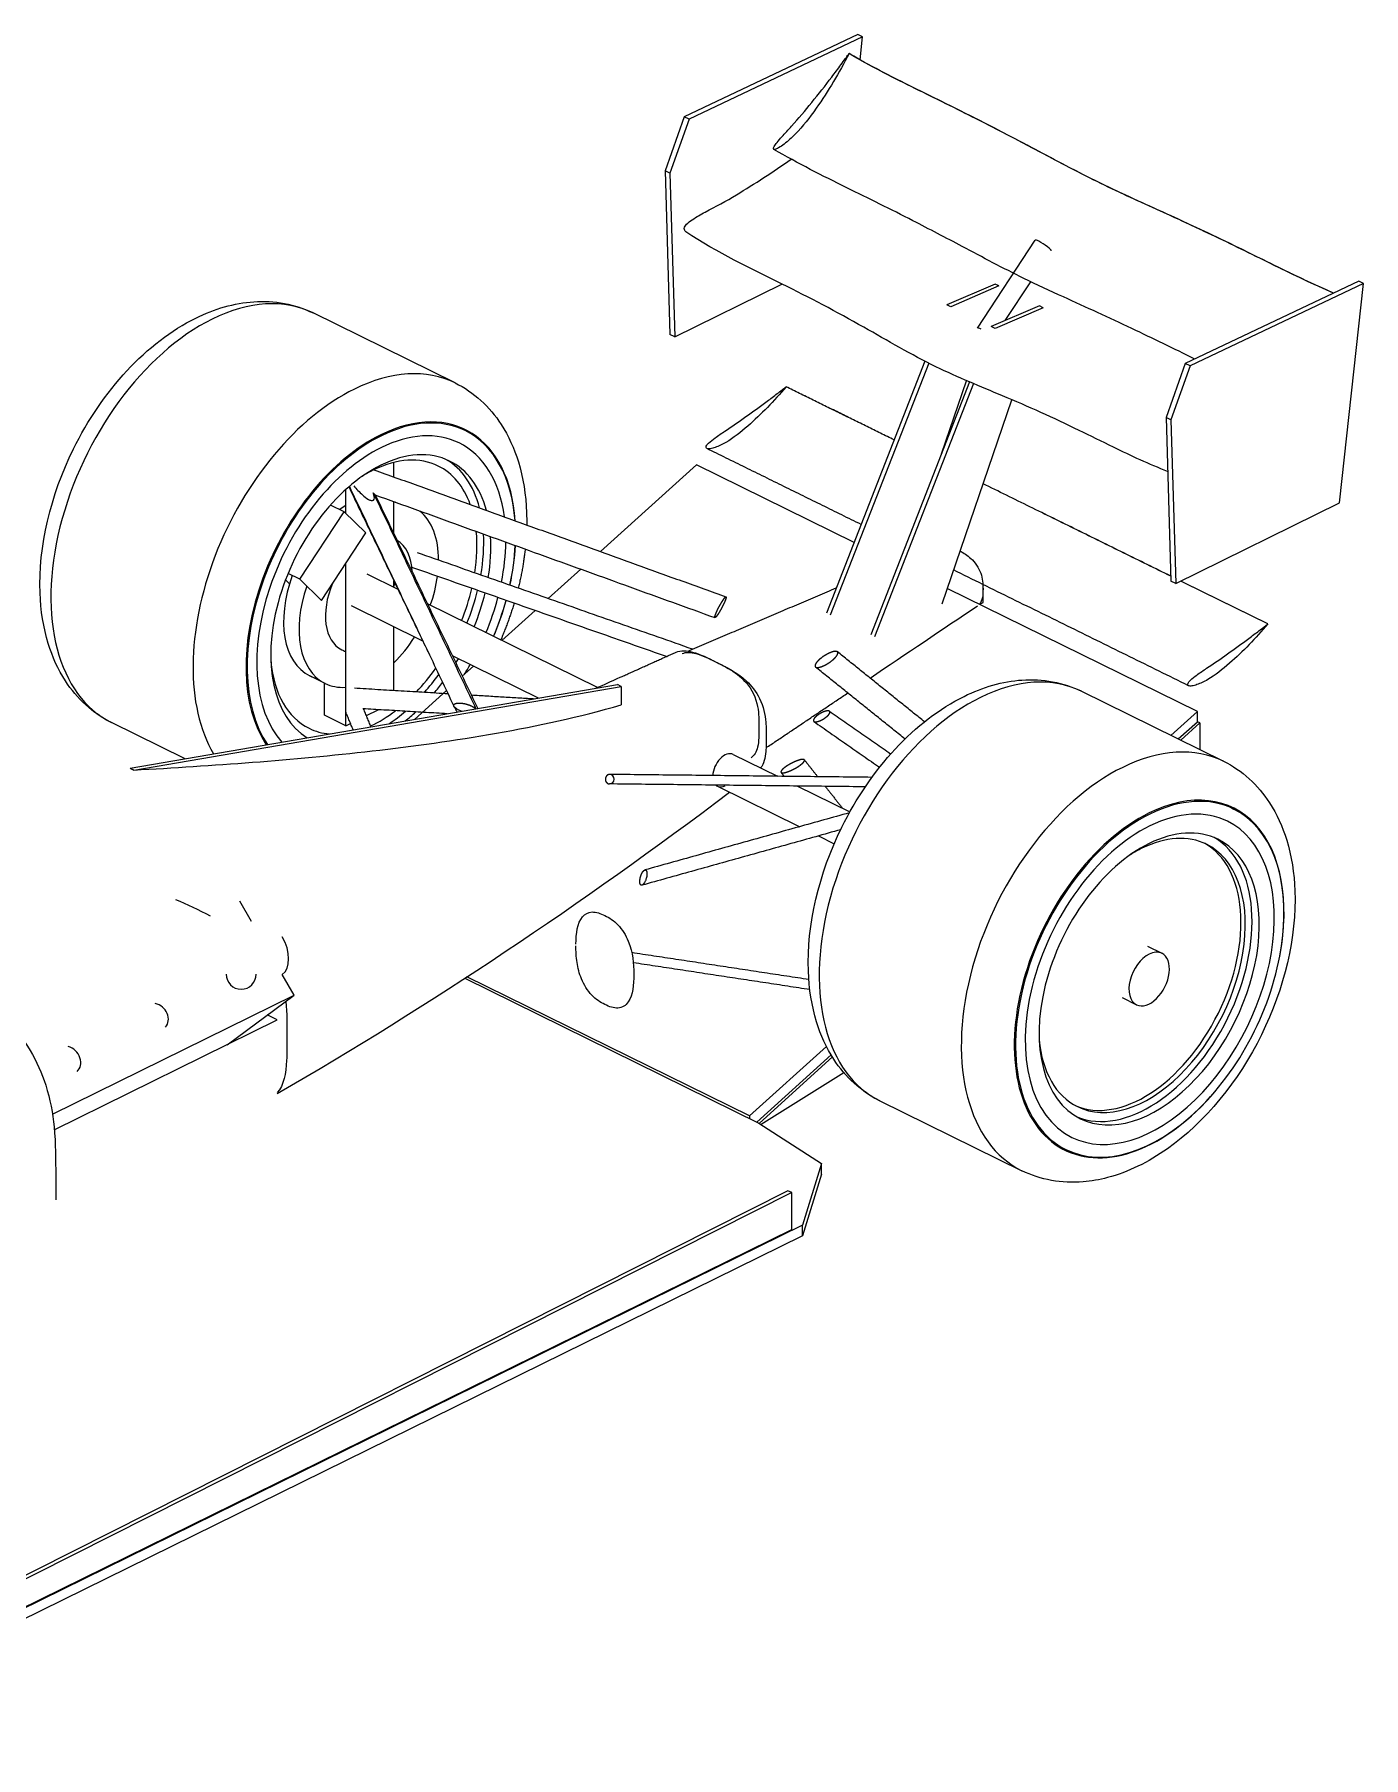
# Model space of a CAD drawing. Header units: millimetres. Extents: x 28 to 403, y 44 to 262.
# Drawn here: x 354.5 to 403.2, y 103.1 to 166.3 of the extents above; entities that cross this region are included whole.
import ezdxf

# ---------------------------------------------------------------- set-up
doc = ezdxf.new("R2010")
doc.units = ezdxf.units.MM
doc.layers.add('S01_GA_Iso', color=7, linetype='CONTINUOUS')

msp = doc.modelspace()

# ---------------------------------------------------------------- linework, layer by layer
at = {"layer": 'S01_GA_Iso'}
for p, q in [((384.68, 166.311), (378.316, 163.286)), ((384.857, 166.224), (384.68, 166.311)), ((384.857, 166.224), (378.493, 163.199)), ((384.764, 165.379), (384.857, 166.224)), ((378.316, 163.286), (377.609, 161.306)), ((378.493, 163.199), (377.786, 161.219)), ((378.493, 163.199), (378.316, 163.286)), ((377.786, 161.219), (377.609, 161.306)), ((377.609, 161.306), (377.786, 155.3)), ((377.786, 161.219), (377.963, 155.213)), ((389.073, 155.536), (391.194, 158.757)), ((377.963, 155.213), (381.9, 157.152)), ((389.718, 157.15), (387.951, 156.388)), ((389.86, 157.08), (388.092, 156.319)), ((389.86, 157.08), (389.718, 157.15)), ((390.09, 155.809), (391.03, 157.235)), ((403.065, 157.259), (396.701, 154.234)), ((403.242, 157.172), (396.878, 154.147)), ((402.358, 149.121), (403.242, 157.172)), ((403.242, 157.172), (403.065, 157.259)), ((388.092, 156.319), (387.951, 156.388)), ((391.345, 156.349), (389.577, 155.588)), ((391.486, 156.28), (389.718, 155.518)), ((391.486, 156.28), (391.345, 156.349)), ((369.907, 153.523), (364.692, 156.09)), ((389.718, 155.518), (389.577, 155.588)), ((377.963, 155.213), (377.786, 155.3)), ((387.143, 154.32), (383.531, 145.073)), ((387.283, 154.248), (383.673, 145.004)), ((396.701, 154.234), (395.994, 152.254)), ((396.878, 154.147), (396.171, 152.167)), ((396.878, 154.147), (396.701, 154.234)), ((388.784, 153.557), (385.158, 144.273)), ((388.929, 153.496), (385.299, 144.203)), ((387.752, 150.915), (388.672, 153.605)), ((387.774, 145.421), (390.333, 152.906)), ((396.171, 152.167), (395.994, 152.254)), ((395.994, 152.254), (396.171, 146.248)), ((396.171, 152.167), (396.348, 146.161)), ((367.657, 150.073), (367.657, 150.606)), ((378.758, 150.513), (375.238, 147.335)), ((384.543, 147.665), (378.758, 150.513)), ((365.889, 148.734), (365.889, 149.609)), ((364.202, 146.316), (365.827, 148.795)), ((365.827, 148.795), (365.328, 149.04)), ((366.622, 148.019), (365.827, 148.795)), ((367.657, 147.988), (367.657, 149.166)), ((396.348, 146.161), (402.358, 149.121)), ((364.997, 145.541), (366.622, 148.019)), ((365.889, 140.943), (365.889, 146.901)), ((363.828, 146.151), (363.68, 146.296)), ((364.202, 146.316), (363.772, 146.527)), ((364.997, 145.541), (364.202, 146.316)), ((367.81, 145.944), (366.671, 146.505)), ((367.657, 146.02), (367.657, 146.264)), ((374.52, 146.688), (373.323, 145.607)), ((389.277, 145.465), (389.277, 146.126)), ((396.348, 146.161), (396.171, 146.248)), ((397.143, 141.461), (387.965, 145.98)), ((389.144, 145.4), (389.277, 145.465)), ((368.722, 144.046), (366.097, 145.339)), ((375.125, 142.343), (368.895, 145.41)), ((372.839, 145.17), (371.619, 144.069)), ((367.657, 142.231), (367.657, 144.571)), ((372.965, 141.957), (369.807, 143.512)), ((370.58, 143.131), (370.168, 142.759)), ((357.976, 139.385), (375.859, 142.453)), ((358.117, 139.315), (376.001, 142.384)), ((365.136, 142.496), (364.571, 142.774)), ((365.111, 141.326), (365.111, 142.508)), ((376.001, 142.384), (375.859, 142.453)), ((376.001, 142.384), (376.001, 141.71)), ((369.586, 142.233), (368.414, 141.176)), ((392.888, 142.208), (398.102, 139.64)), ((359.997, 139.732), (357.293, 141.063)), ((365.889, 140.943), (365.111, 141.326)), ((365.889, 140.943), (366.065, 141.03)), ((366.647, 141.317), (367.085, 141.532)), ((397.143, 141.461), (396.176, 140.588)), ((396.445, 140.456), (397.143, 141.091)), ((396.533, 140.413), (397.231, 141.048)), ((397.143, 141.091), (397.143, 141.461)), ((397.231, 141.048), (397.143, 141.091)), ((397.231, 141.048), (397.231, 140.069)), ((380.106, 139.89), (381.738, 139.087)), ((379.532, 138.724), (382.55, 137.238)), ((382.465, 138.729), (384.391, 137.78)), ((398.434, 137.905), (398.473, 137.886)), ((383.238, 136.899), (383.817, 136.614)), ((362.433, 133.756), (361.999, 134.504)), ((395.309, 132.851), (395.839, 132.59)), ((363.999, 131.058), (363.561, 131.812)), ((370.261, 131.675), (381.056, 126.36)), ((380.703, 126.621), (370.338, 131.725)), ((355.127, 126.69), (363.999, 131.058)), ((361.535, 129.238), (363.999, 131.058)), ((394.381, 130.967), (394.911, 130.706)), ((363.379, 130.146), (363.01, 130.328)), ((355.196, 126.117), (363.379, 130.146)), ((383.531, 129.174), (380.703, 126.621)), ((380.982, 126.396), (383.7, 128.867)), ((381.069, 126.352), (383.748, 128.788)), ((384.17, 128.21), (381.132, 126.312)), ((385.489, 127.18), (390.704, 124.613)), ((380.703, 126.621), (380.703, 126.534)), ((381.056, 126.36), (383.354, 124.88)), ((392.281, 125.408), (392.32, 125.388)), ((383.354, 124.88), (382.647, 122.617)), ((383.354, 124.489), (383.354, 124.88)), ((383.354, 124.489), (382.647, 122.226)), ((382.117, 123.879), (345.701, 105.514)), ((382.258, 123.81), (345.842, 105.445)), ((382.258, 123.81), (382.117, 123.879)), ((382.258, 122.461), (382.258, 123.81)), ((382.647, 122.617), (343.757, 103.469)), ((382.647, 122.226), (343.757, 103.077)), ((344.075, 103.66), (382.258, 122.461)), ((382.647, 122.226), (382.647, 122.617))]:
    msp.add_line(p, q, dxfattribs=at)
msp.add_arc((362.053, 131.822), 0.55, -180, 0, dxfattribs=at)
for centre, major_axis, ratio, start_param, end_param in [((391.486, 158.564), (0.292, -0.193), 0.157603, -4.039502, -3.141593), ((391.486, 158.564), (0.292, -0.193), 0.157603, 0, -4.039502), ((360.992, 148.577), (3.699, 7.514), 0.615457, 0, -5.608444), ((360.992, 148.577), (3.699, 7.514), 0.615457, -5.608444, -3.141593), ((389.365, 155.344), (0.292, -0.193), 0.157603, -4.039502, -3.141593), ((366.207, 146.009), (3.699, 7.514), 0.615457, 0, -5.608444), ((366.207, 146.009), (3.699, 7.514), 0.615457, -5.608444, -3.528543), ((367.179, 145.53), (3.092, 6.28), 0.615457, -0.813071, -5.608444), ((367.197, 145.522), (3.077, 6.249), 0.615457, 0, -5.608444), ((367.197, 145.522), (3.077, 6.249), 0.615457, -0.808514, 0), ((367.179, 145.53), (3.092, 6.28), 0.615457, -5.608444, -3.481237), ((367.197, 145.522), (3.077, 6.249), 0.615457, -5.608444, -3.478662), ((367.197, 145.522), (2.856, 5.8), 0.615457, -5.608444, -3.392771), ((367.197, 145.522), (2.856, 5.8), 0.615457, 0, -5.608444), ((367.197, 145.522), (2.856, 5.8), 0.615457, -0.742312, 0), ((367.179, 145.53), (2.524, 5.127), 0.615457, -5.608444, -3.199003), ((366.914, 145.661), (2.37, 4.813), 0.615457, 0, -5.608444), ((367.179, 145.53), (2.524, 5.127), 0.615457, 0, -5.608444), ((366.914, 145.661), (2.524, 5.127), 0.615457, -0.618426, -0.042028), ((367.179, 145.53), (2.524, 5.127), 0.615457, -0.609313, 0), ((366.914, 145.661), (2.37, 4.813), 0.615457, -5.608444, -5.496767), ((366.914, 145.661), (2.37, 4.813), 0.615457, -0.534485, 0), ((366.172, 146.026), (1.601, 3.252), 0.615457, -5.497874, -5.410839), ((366.737, 145.748), (1.601, 3.252), 0.615457, -5.999034, -5.975234), ((366.737, 145.748), (1.601, 3.252), 0.615457, -0.894221, -0.147263), ((366.914, 145.661), (2.37, 4.813), 0.615457, -1.098837, -0.776065), ((366.914, 145.661), (2.524, 5.127), 0.615457, -1.124418, -0.829234), ((366.737, 145.748), (0.994, 2.019), 0.615457, -0.865499, -0.034501), ((367.179, 145.53), (2.524, 5.127), 0.615457, -1.117703, -0.821862), ((367.197, 145.522), (2.856, 5.8), 0.615457, -1.163071, -0.912157), ((367.197, 145.522), (3.077, 6.249), 0.615457, -1.187822, -0.95951), ((367.179, 145.53), (3.092, 6.28), 0.615457, -1.189772, -0.962889), ((366.172, 146.026), (1.601, 3.252), 0.615457, -4.543185, -3.141593), ((366.737, 145.748), (0.994, 2.019), 0.615457, -4.617363, -3.141593), ((366.172, 146.026), (0.994, 2.019), 0.615457, -1.263263, -1.197634), ((366.737, 145.748), (1.601, 3.252), 0.615457, -1.390511, -1.07612), ((366.737, 145.748), (1.601, 3.252), 0.615457, -4.512131, -3.141593), ((366.914, 145.661), (2.37, 4.813), 0.615457, -1.449342, -1.212471), ((366.914, 145.661), (2.524, 5.127), 0.615457, -1.456814, -1.230296), ((367.179, 145.53), (2.524, 5.127), 0.615457, -1.456814, -1.223815), ((367.197, 145.522), (2.856, 5.8), 0.615457, -1.470085, -1.255723), ((367.197, 145.522), (3.077, 6.249), 0.615457, -1.477337, -1.273304), ((367.179, 145.53), (3.092, 6.28), 0.615457, -1.477805, -1.274786), ((366.737, 145.748), (1.601, 3.252), 0.615457, -2.100062, -1.751082), ((366.737, 145.748), (0.994, 2.019), 0.615457, -3.141593, -3.029388), ((366.914, 145.661), (2.37, 4.813), 0.615457, -3.928011, -3.141593), ((366.914, 145.661), (2.37, 4.813), 0.615457, -2.040655, -1.82156), ((367.179, 145.53), (2.524, 5.127), 0.615457, -1.716852, -1.684779), ((367.197, 145.522), (2.856, 5.8), 0.615457, -1.736979, -1.671508), ((366.172, 146.026), (1.601, 3.252), 0.615457, -3.141593, -2.999808), ((366.737, 145.748), (1.601, 3.252), 0.615457, -3.141593, -2.804251), ((366.914, 145.661), (2.524, 5.127), 0.615457, -1.987832, -1.834116), ((367.179, 145.53), (2.524, 5.127), 0.615457, -1.961267, -1.87146), ((389.188, 134.694), (3.699, 7.514), 0.615457, 0, -5.608444), ((389.188, 134.694), (3.699, 7.514), 0.615457, -5.608444, -3.141593), ((366.914, 145.661), (2.37, 4.813), 0.615457, -2.496125, -2.252842), ((366.914, 145.661), (2.524, 5.127), 0.615457, -2.325568, -2.173976), ((367.179, 145.53), (2.524, 5.127), 0.615457, -2.244572, -2.142441), ((366.914, 145.661), (2.37, 4.813), 0.615457, -3.141593, -2.908012), ((379.819, 139.307), (-0.287, -0.583), 0.615457, 3.141593, 5.330169), ((394.403, 132.126), (3.699, 7.514), 0.615457, 0, -5.608444), ((394.403, 132.126), (3.699, 7.514), 0.615457, -5.608444, -3.141593), ((379.819, 139.307), (-0.287, -0.583), 0.615457, 6.113896, 0), ((379.819, 139.307), (-0.287, -0.583), 0.615457, 0, 0.674741), ((395.375, 131.648), (3.092, 6.28), 0.615457, -1.146868, -5.608444), ((395.397, 131.637), (3.077, 6.249), 0.615457, -3.141593, 0), ((395.397, 131.637), (3.077, 6.249), 0.615457, 0, -5.608444), ((395.375, 131.648), (3.092, 6.28), 0.615457, -5.608444, -1.994724), ((395.397, 131.637), (3.077, 6.249), 0.615457, -5.608444, -3.141593), ((395.397, 131.637), (2.856, 5.8), 0.615457, -5.608444, -3.141593), ((395.397, 131.637), (2.856, 5.8), 0.615457, -3.141593, 0), ((395.397, 131.637), (2.856, 5.8), 0.615457, 0, -5.608444), ((395.375, 131.648), (2.524, 5.127), 0.615457, -5.608444, -3.141593), ((394.951, 131.856), (2.37, 4.813), 0.615457, -3.114736, -0.026857), ((395.11, 131.778), (2.524, 5.127), 0.615457, -3.099565, -0.042028), ((395.11, 131.778), (2.37, 4.813), 0.615457, -3.141593, 0), ((395.375, 131.648), (2.524, 5.127), 0.615457, -3.141593, 0), ((395.11, 131.778), (2.37, 4.813), 0.615457, 0, -5.608444), ((395.375, 131.648), (2.524, 5.127), 0.615457, 0, -5.608444), ((395.11, 131.778), (2.37, 4.813), 0.615457, -5.608444, -5.496767), ((362.999, 132.781), (0.497, -1.009), 0.615457, -6.172528, -4.601732), ((395.375, 131.648), (0.464, 0.942), 0.615457, -5.608444, -3.141593), ((395.375, 131.648), (0.464, 0.942), 0.615457, -3.141593, 0), ((395.375, 131.648), (0.464, 0.942), 0.615457, 0, -5.608444), ((358.871, 130.255), (0.405, -0.372), 0.843626, 0, -4.111679), ((355.689, 128.688), (0.341, -0.432), 0.78141, 0, -3.972864), ((395.11, 131.778), (2.37, 4.813), 0.615457, -3.928011, -3.141593)]:
    msp.add_ellipse(centre, major_axis=major_axis, ratio=ratio, start_param=start_param, end_param=end_param, dxfattribs=at)
for points, degree, knots in [([(381.6, 162.094), (381.585, 162.103), (381.582, 162.121), (381.59, 162.148), (381.596, 162.166), (381.604, 162.183), (381.614, 162.2), (381.646, 162.253), (381.681, 162.302), (381.72, 162.348), (381.777, 162.418), (381.835, 162.485), (381.894, 162.551), (382.014, 162.684), (382.134, 162.816), (382.254, 162.949), (382.508, 163.227), (382.752, 163.521), (382.994, 163.819), (383.242, 164.122), (383.486, 164.432), (383.726, 164.747), (383.84, 164.897), (383.953, 165.049), (384.065, 165.202), (384.119, 165.276), (384.173, 165.349), (384.226, 165.423), (384.245, 165.449), (384.264, 165.476), (384.284, 165.504), (384.301, 165.527), (384.314, 165.546), (384.326, 165.562), (384.333, 165.571), (384.337, 165.576), (384.352, 165.598), (384.357, 165.605), (384.36, 165.61), (384.361, 165.611)], 3, [0.5052827, 0.5052827, 0.5052827, 0.5052827, 0.513051, 0.513051, 0.513051, 0.5190975, 0.5190975, 0.5190975, 0.5387576, 0.5387576, 0.5387576, 0.5684291, 0.5684291, 0.5684291, 0.6284814, 0.6284814, 0.6284814, 0.7549103, 0.7549103, 0.7549103, 0.8840927, 0.8840927, 0.8840927, 0.945628, 0.945628, 0.945628, 0.9752389, 0.9752389, 0.9752389, 0.9859518, 0.9859518, 0.9859518, 0.9937178, 0.9937178, 0.9937178, 0.9984236, 0.9984236, 0.9984236, 0.9997251, 0.9997251, 0.9997251, 0.9997251]), ([(384.36, 165.61), (384.003, 164.91), (383.599, 164.234), (383.155, 163.604), (382.916, 163.265), (382.665, 162.937), (382.389, 162.657), (382.258, 162.521), (382.122, 162.399), (381.983, 162.29), (381.915, 162.237), (381.846, 162.19), (381.777, 162.149), (381.751, 162.135), (381.726, 162.121), (381.7, 162.11), (381.666, 162.098), (381.628, 162.08), (381.6, 162.094)], 3, [0, 0, 0, 0, 0.2490565, 0.2490565, 0.2490565, 0.3829741, 0.3829741, 0.3829741, 0.4470654, 0.4470654, 0.4470654, 0.4781727, 0.4781727, 0.4781727, 0.4896726, 0.4896726, 0.4896726, 0.5052827, 0.5052827, 0.5052827, 0.5052827]), ([(402.142, 156.82), (401.419, 157.128), (400.696, 157.48), (399.973, 157.834), (399.25, 158.191), (398.526, 158.544), (397.803, 158.891), (397.08, 159.236), (396.357, 159.571), (395.634, 159.899), (394.911, 160.228), (394.187, 160.554), (393.464, 160.91), (392.705, 161.284), (391.947, 161.691), (391.188, 162.092), (390.429, 162.495), (389.671, 162.888), (388.912, 163.272), (388.153, 163.655), (387.395, 164.024), (386.636, 164.401), (385.877, 164.779), (385.119, 165.165), (384.36, 165.61)], 3, [0.0233816, 0.0233816, 0.0233816, 0.0233816, 0.1425362, 0.1425362, 0.1425362, 0.2616908, 0.2616908, 0.2616908, 0.3808454, 0.3808454, 0.3808454, 0.5, 0.5, 0.5, 0.625, 0.625, 0.625, 0.75, 0.75, 0.75, 0.875, 0.875, 0.875, 1, 1, 1, 1]), ([(402.144, 156.821), (400.869, 157.367), (399.593, 158.033), (398.317, 158.646), (397.498, 159.042), (396.678, 159.426), (395.859, 159.798), (395.052, 160.166), (394.245, 160.526), (393.438, 160.924), (392.113, 161.583), (390.789, 162.32), (389.463, 162.993), (388.707, 163.379), (387.95, 163.757), (387.194, 164.127), (386.249, 164.594), (385.303, 165.059), (384.361, 165.611)], 3, [0.0233683, 0.0233683, 0.0233683, 0.0233683, 0.2335206, 0.2335206, 0.2335206, 0.3685047, 0.3685047, 0.3685047, 0.5014509, 0.5014509, 0.5014509, 0.7197539, 0.7197539, 0.7197539, 0.8443698, 0.8443698, 0.8443698, 1, 1, 1, 1]), ([(397.047, 154.399), (396.278, 154.78), (395.509, 155.153), (394.74, 155.519), (393.902, 155.917), (393.066, 156.295), (392.228, 156.677), (391.743, 156.897), (391.257, 157.125), (390.771, 157.361), (390.018, 157.73), (389.267, 158.132), (388.516, 158.529), (387.912, 158.85), (387.308, 159.165), (386.704, 159.475), (385.894, 159.89), (385.085, 160.288), (384.274, 160.688), (383.383, 161.129), (382.49, 161.572), (381.6, 162.094)], 3, [0.1517784, 0.1517784, 0.1517784, 0.1517784, 0.2785045, 0.2785045, 0.2785045, 0.4164585, 0.4164585, 0.4164585, 0.4964478, 0.4964478, 0.4964478, 0.6202457, 0.6202457, 0.6202457, 0.7197563, 0.7197563, 0.7197563, 0.8531699, 0.8531699, 0.8531699, 1, 1, 1, 1]), ([(378.373, 159.071), (378.34, 159.093), (378.308, 159.131), (378.316, 159.195), (378.325, 159.252), (378.363, 159.305), (378.4, 159.344), (378.464, 159.409), (378.531, 159.465), (378.6, 159.51), (378.761, 159.619), (378.923, 159.707), (379.085, 159.795), (379.467, 159.999), (379.849, 160.196), (380.229, 160.427), (380.901, 160.836), (381.571, 161.263), (382.236, 161.734)], 3, [0.4992812, 0.4992812, 0.4992812, 0.4992812, 0.5130404, 0.5130404, 0.5130404, 0.525151, 0.525151, 0.525151, 0.5454698, 0.5454698, 0.5454698, 0.592994, 0.592994, 0.592994, 0.7047977, 0.7047977, 0.7047977, 0.9022617, 0.9022617, 0.9022617, 0.9022617]), ([(396.052, 150.278), (395.379, 150.531), (394.718, 150.847), (394.06, 151.167), (393.64, 151.374), (393.221, 151.578), (392.803, 151.782), (391.865, 152.239), (390.931, 152.657), (389.994, 153.049), (389.185, 153.391), (388.37, 153.716), (387.545, 154.118), (386.653, 154.556), (385.776, 155.074), (384.9, 155.566), (383.902, 156.13), (382.905, 156.657), (381.906, 157.149), (380.74, 157.734), (379.551, 158.273), (378.373, 159.071)], 3, [0.023691, 0.023691, 0.023691, 0.023691, 0.1035144, 0.1035144, 0.1035144, 0.2070289, 0.2070289, 0.2070289, 0.4396492, 0.4396492, 0.4396492, 0.6404751, 0.6404751, 0.6404751, 0.7439895, 0.7439895, 0.7439895, 0.8619933, 0.8619933, 0.8619933, 1, 1, 1, 1]), ([(360.385, 155.903), (361.079, 156.245), (361.799, 156.454), (362.512, 156.503), (363.273, 156.556), (364.027, 156.419), (364.692, 156.09)], 3, [0, 0, 0, 0, 0.5, 0.5, 0.5, 1, 1, 1, 1]), ([(357.293, 141.063), (356.609, 141.398), (356.028, 141.931), (355.603, 142.59), (355.336, 143.005), (355.126, 143.462), (354.974, 143.96), (354.797, 144.544), (354.696, 145.165), (354.673, 145.825), (354.609, 147.511), (355.057, 149.396), (355.899, 151.099), (356.423, 152.16), (357.095, 153.146), (357.862, 153.971), (358.628, 154.796), (359.488, 155.461), (360.385, 155.903)], 3, [0, 0, 0, 0, 0.193378, 0.193378, 0.193378, 0.386757, 0.386757, 0.386757, 0.613243, 0.613243, 0.613243, 0.806622, 0.806622, 0.806622, 0.903311, 0.903311, 0.903311, 1, 1, 1, 1]), ([(369.907, 153.523), (370.591, 153.187), (371.171, 152.654), (371.596, 151.996), (371.864, 151.58), (372.073, 151.124), (372.225, 150.626), (372.403, 150.042), (372.503, 149.42), (372.526, 148.761), (372.532, 148.613), (372.533, 148.463), (372.531, 148.313)], 3, [0, 0, 0, 0, 0.1321438, 0.1321438, 0.1321438, 0.2642876, 0.2642876, 0.2642876, 0.4190558, 0.4190558, 0.4190558, 0.430641, 0.430641, 0.430641, 0.430641]), ([(379.142, 151.116), (379.117, 151.125), (379.1, 151.163), (379.123, 151.207), (379.144, 151.247), (379.17, 151.28), (379.2, 151.309), (379.279, 151.383), (379.36, 151.449), (379.443, 151.506), (379.564, 151.592), (379.685, 151.675), (379.807, 151.755), (380.064, 151.926), (380.32, 152.103), (380.575, 152.285), (380.836, 152.469), (381.096, 152.657), (381.356, 152.85), (381.479, 152.944), (381.603, 153.037), (381.726, 153.13), (381.785, 153.176), (381.844, 153.221), (381.903, 153.267), (381.924, 153.283), (381.945, 153.299), (381.967, 153.317), (381.985, 153.331), (382.001, 153.343), (382.014, 153.353), (382.019, 153.356), (382.028, 153.363), (382.042, 153.375), (382.047, 153.38), (382.051, 153.383), (382.052, 153.383)], 3, [0.4986373, 0.4986373, 0.4986373, 0.4986373, 0.5137871, 0.5137871, 0.5137871, 0.5290066, 0.5290066, 0.5290066, 0.5697619, 0.5697619, 0.5697619, 0.6294725, 0.6294725, 0.6294725, 0.7555886, 0.7555886, 0.7555886, 0.8845195, 0.8845195, 0.8845195, 0.9458612, 0.9458612, 0.9458612, 0.9753528, 0.9753528, 0.9753528, 0.986018, 0.986018, 0.986018, 0.9937479, 0.9937479, 0.9937479, 0.9984313, 0.9984313, 0.9984313, 0.9997046, 0.9997046, 0.9997046, 0.9997046]), ([(382.051, 153.382), (381.607, 152.854), (381.137, 152.369), (380.649, 151.942), (380.387, 151.713), (380.119, 151.499), (379.844, 151.34), (379.713, 151.263), (379.582, 151.201), (379.452, 151.153), (379.388, 151.131), (379.325, 151.115), (379.264, 151.106), (379.22, 151.099), (379.179, 151.102), (379.142, 151.116)], 3, [0, 0, 0, 0, 0.2483761, 0.2483761, 0.2483761, 0.3819737, 0.3819737, 0.3819737, 0.4457453, 0.4457453, 0.4457453, 0.4767517, 0.4767517, 0.4767517, 0.4986373, 0.4986373, 0.4986373, 0.4986373]), ([(366.183, 149.745), (366.28, 149.63), (366.388, 149.519), (366.507, 149.412), (366.57, 149.353), (366.643, 149.299), (366.726, 149.248), (366.753, 149.231), (366.786, 149.218), (366.823, 149.207), (366.847, 149.199), (366.893, 149.198), (366.912, 149.218), (366.94, 149.245), (366.939, 149.274), (366.941, 149.301), (366.94, 149.317), (366.938, 149.332), (366.937, 149.348)], 3, [0.3017503, 0.3017503, 0.3017503, 0.3017503, 0.6255156, 0.6255156, 0.6255156, 0.8003961, 0.8003961, 0.8003961, 0.8583441, 0.8583441, 0.8583441, 0.8988511, 0.8988511, 0.8988511, 0.9633481, 0.9633481, 0.9633481, 1, 1, 1, 1]), ([(388.435, 147.357), (388.57, 147.285), (388.706, 147.198), (388.834, 147.079), (388.983, 146.942), (389.12, 146.751), (389.194, 146.54), (389.265, 146.341), (389.278, 146.146), (389.277, 145.965), (389.28, 145.745), (389.256, 145.522), (389.143, 145.4)], 3, [89.875357, 89.875357, 89.875357, 89.875357, 112.797208, 112.797208, 112.797208, 139.705317, 139.705317, 139.705317, 164.906346, 164.906346, 164.906346, 195.438733, 195.438733, 195.438733, 195.438733]), ([(379.44, 144.91), (379.437, 144.917), (379.435, 144.924), (379.437, 144.94), (379.439, 144.956), (379.446, 144.98), (379.454, 145.004), (379.466, 145.036), (379.478, 145.068), (379.494, 145.105), (379.51, 145.142), (379.548, 145.223), (379.593, 145.309), (379.616, 145.351), (379.639, 145.393), (379.662, 145.432), (379.686, 145.472), (379.708, 145.507), (379.73, 145.542), (379.749, 145.571), (379.769, 145.599), (379.786, 145.62), (379.803, 145.641), (379.815, 145.654), (379.828, 145.666), (379.836, 145.669), (379.844, 145.671)], 2, [2.910825, 2.910825, 2.910825, 3.135225, 3.135225, 3.359624, 3.359624, 3.584024, 3.584024, 3.808423, 3.808423, 4.032823, 4.032823, 4.481621, 4.481621, 4.706021, 4.706021, 4.93042, 4.93042, 5.15482, 5.15482, 5.379219, 5.379219, 5.603619, 5.603619, 5.828018, 5.828018, 6.052418, 6.052418, 6.052418]), ([(379.85, 145.657), (379.848, 145.643), (379.846, 145.628), (379.839, 145.606), (379.833, 145.584), (379.822, 145.556), (379.812, 145.527), (379.797, 145.494), (379.783, 145.461), (379.766, 145.424), (379.749, 145.387), (379.71, 145.309), (379.668, 145.23), (379.624, 145.152), (379.582, 145.083), (379.562, 145.052), (379.543, 145.021), (379.525, 144.997), (379.507, 144.972), (379.492, 144.954), (379.477, 144.936), (379.466, 144.925), (379.455, 144.915), (379.448, 144.913), (379.44, 144.91)], 2, [0, 0, 0, 0.207916, 0.207916, 0.415832, 0.415832, 0.623748, 0.623748, 0.831664, 0.831664, 1.03958, 1.03958, 1.455413, 1.455413, 1.871245, 1.871245, 2.079161, 2.079161, 2.287077, 2.287077, 2.494993, 2.494993, 2.702909, 2.702909, 2.910825, 2.910825, 2.910825]), ([(396.82, 142.412), (396.794, 142.421), (396.778, 142.459), (396.8, 142.503), (396.822, 142.543), (396.847, 142.577), (396.878, 142.605), (396.957, 142.679), (397.038, 142.745), (397.121, 142.802), (397.241, 142.888), (397.363, 142.971), (397.484, 143.051), (397.741, 143.222), (397.997, 143.399), (398.252, 143.581), (398.514, 143.765), (398.774, 143.954), (399.034, 144.147), (399.157, 144.24), (399.28, 144.333), (399.404, 144.426), (399.463, 144.472), (399.522, 144.517), (399.581, 144.563), (399.601, 144.579), (399.623, 144.595), (399.645, 144.613), (399.663, 144.627), (399.679, 144.64), (399.692, 144.649), (399.696, 144.652), (399.706, 144.659), (399.72, 144.671), (399.725, 144.676), (399.728, 144.679), (399.73, 144.68)], 3, [0.4986373, 0.4986373, 0.4986373, 0.4986373, 0.5137871, 0.5137871, 0.5137871, 0.5290066, 0.5290066, 0.5290066, 0.5697619, 0.5697619, 0.5697619, 0.6294725, 0.6294725, 0.6294725, 0.7555886, 0.7555886, 0.7555886, 0.8845195, 0.8845195, 0.8845195, 0.9458612, 0.9458612, 0.9458612, 0.9753528, 0.9753528, 0.9753528, 0.986018, 0.986018, 0.986018, 0.9937479, 0.9937479, 0.9937479, 0.9984313, 0.9984313, 0.9984313, 0.9997046, 0.9997046, 0.9997046, 0.9997046]), ([(399.729, 144.679), (399.285, 144.15), (398.814, 143.665), (398.327, 143.238), (398.065, 143.009), (397.796, 142.795), (397.522, 142.636), (397.391, 142.559), (397.26, 142.497), (397.129, 142.45), (397.066, 142.427), (397.003, 142.411), (396.942, 142.402), (396.898, 142.395), (396.857, 142.398), (396.82, 142.412)], 3, [0, 0, 0, 0, 0.2483761, 0.2483761, 0.2483761, 0.3819737, 0.3819737, 0.3819737, 0.4457453, 0.4457453, 0.4457453, 0.4767517, 0.4767517, 0.4767517, 0.4986373, 0.4986373, 0.4986373, 0.4986373]), ([(375.071, 142.318), (376.052, 142.76), (378.013, 143.643)], 1, [0.4724994, 0.4724994, 0.5, 1, 1]), ([(378.013, 143.643), (378.188, 143.721), (378.402, 143.704), (378.617, 143.646), (378.897, 143.57), (379.182, 143.428), (379.465, 143.289), (379.845, 143.101), (380.235, 142.914), (380.599, 142.579), (380.782, 142.409), (380.954, 142.193), (381.077, 141.944), (381.219, 141.659), (381.284, 141.352), (381.306, 141.07), (381.319, 140.885), (381.324, 140.704), (381.322, 140.526), (381.324, 140.345), (381.319, 140.168), (381.306, 139.996), (381.286, 139.761), (381.232, 139.54), (381.116, 139.393)], 3, [0.1169861, 0.1169861, 0.1169861, 0.1169861, 0.1749502, 0.1749502, 0.1749502, 0.25, 0.25, 0.25, 0.351018, 0.351018, 0.351018, 0.4025877, 0.4025877, 0.4025877, 0.4614929, 0.4614929, 0.4614929, 0.5, 0.5, 0.5, 0.5385071, 0.5385071, 0.5385071, 0.5916933, 0.5916933, 0.5916933, 0.5916933]), ([(378.238, 143.591), (378.384, 143.653), (378.561, 143.64), (378.738, 143.593), (378.978, 143.53), (379.222, 143.408), (379.465, 143.289), (379.62, 143.215), (379.774, 143.135), (379.927, 143.048), (380.152, 142.917), (380.381, 142.757), (380.582, 142.524), (380.793, 142.285), (380.947, 141.957), (381.004, 141.645), (381.057, 141.376), (381.056, 141.124), (381.056, 140.874), (381.056, 140.624), (381.057, 140.371), (381.004, 140.154), (380.963, 139.983), (380.884, 139.841), (380.767, 139.763)], 3, [67.178546, 67.178546, 67.178546, 67.178546, 97.902651, 97.902651, 97.902651, 139.160441, 139.160441, 139.160441, 165.297204, 165.297204, 165.297204, 203.720708, 203.720708, 203.720708, 243.831954, 243.831954, 243.831954, 278.320883, 278.320883, 278.320883, 312.809812, 312.809812, 312.809812, 340.029465, 340.029465, 340.029465, 340.029465]), ([(388.581, 142.02), (389.275, 142.362), (389.995, 142.572), (390.708, 142.62), (391.468, 142.673), (392.222, 142.536), (392.888, 142.208)], 3, [0, 0, 0, 0, 0.5, 0.5, 0.5, 1, 1, 1, 1]), ([(358.117, 139.315), (361.016, 139.481), (363.924, 139.679), (366.863, 140.017), (368.373, 140.191), (369.891, 140.398), (371.42, 140.666), (372.933, 140.934), (374.458, 141.258), (376.001, 141.71)], 3, [0.3380129, 0.3380129, 0.3380129, 0.3380129, 0.6654448, 0.6654448, 0.6654448, 0.8336214, 0.8336214, 0.8336214, 1, 1, 1, 1]), ([(369.861, 141.655), (369.857, 141.673), (369.853, 141.69), (369.858, 141.705), (369.863, 141.72), (369.878, 141.733), (369.892, 141.745), (369.915, 141.754), (369.938, 141.763), (369.968, 141.768), (369.998, 141.773), (370.034, 141.774), (370.071, 141.775), (370.112, 141.772), (370.152, 141.769), (370.239, 141.757), (370.328, 141.734), (370.371, 141.721), (370.414, 141.707), (370.454, 141.691), (370.494, 141.675), (370.529, 141.657), (370.564, 141.639), (370.592, 141.619), (370.621, 141.6), (370.642, 141.581), (370.663, 141.562)], 2, [2.739148, 2.739148, 2.739148, 2.949995, 2.949995, 3.160843, 3.160843, 3.371691, 3.371691, 3.582539, 3.582539, 3.793387, 3.793387, 4.004234, 4.004234, 4.215082, 4.215082, 4.636778, 4.636778, 4.847625, 4.847625, 5.058473, 5.058473, 5.269321, 5.269321, 5.480169, 5.480169, 5.691016, 5.691016, 5.691016]), ([(385.489, 127.18), (384.805, 127.516), (384.224, 128.049), (383.799, 128.707), (383.531, 129.123), (383.322, 129.579), (383.17, 130.077), (382.993, 130.661), (382.892, 131.283), (382.869, 131.942), (382.805, 133.628), (383.253, 135.514), (384.095, 137.216), (384.619, 138.277), (385.291, 139.264), (386.058, 140.088), (386.824, 140.914), (387.683, 141.579), (388.581, 142.02)], 3, [0, 0, 0, 0, 0.193378, 0.193378, 0.193378, 0.386757, 0.386757, 0.386757, 0.613243, 0.613243, 0.613243, 0.806622, 0.806622, 0.806622, 0.903311, 0.903311, 0.903311, 1, 1, 1, 1]), ([(383.64, 141.476), (383.625, 141.482), (383.609, 141.488), (383.588, 141.488), (383.566, 141.489), (383.539, 141.485), (383.513, 141.48), (383.482, 141.471), (383.451, 141.462), (383.418, 141.448), (383.384, 141.435), (383.316, 141.402), (383.25, 141.36), (383.22, 141.338), (383.189, 141.316), (383.163, 141.293), (383.137, 141.271), (383.116, 141.248), (383.095, 141.226), (383.081, 141.206), (383.066, 141.185), (383.059, 141.167), (383.052, 141.148), (383.053, 141.134), (383.053, 141.119), (383.061, 141.109), (383.069, 141.098)], 2, [0.275494, 0.275494, 0.275494, 0.499894, 0.499894, 0.724293, 0.724293, 0.948693, 0.948693, 1.173092, 1.173092, 1.397492, 1.397492, 1.846291, 1.846291, 2.07069, 2.07069, 2.29509, 2.29509, 2.519489, 2.519489, 2.743888, 2.743888, 2.968288, 2.968288, 3.192687, 3.192687, 3.417087, 3.417087, 3.417087]), ([(383.069, 141.098), (383.083, 141.093), (383.096, 141.087), (383.115, 141.086), (383.134, 141.085), (383.158, 141.088), (383.181, 141.091), (383.209, 141.098), (383.236, 141.105), (383.265, 141.116), (383.295, 141.127), (383.357, 141.154), (383.419, 141.189), (383.479, 141.226), (383.532, 141.268), (383.555, 141.288), (383.578, 141.309), (383.597, 141.329), (383.615, 141.35), (383.628, 141.368), (383.642, 141.387), (383.649, 141.404), (383.656, 141.421), (383.657, 141.435), (383.657, 141.449)], 2, [3.417087, 3.417087, 3.417087, 3.621808, 3.621808, 3.82653, 3.82653, 4.031251, 4.031251, 4.235972, 4.235972, 4.440693, 4.440693, 4.850136, 4.850136, 5.259579, 5.259579, 5.4643, 5.4643, 5.669021, 5.669021, 5.873743, 5.873743, 6.078464, 6.078464, 6.283185, 6.283185, 6.283185]), ([(382.723, 139.69), (382.709, 139.698), (382.696, 139.705), (382.672, 139.706), (382.649, 139.707), (382.617, 139.702), (382.584, 139.697), (382.544, 139.686), (382.505, 139.675), (382.46, 139.659), (382.415, 139.642), (382.319, 139.602), (382.222, 139.551), (382.175, 139.524), (382.128, 139.497), (382.085, 139.47), (382.043, 139.442), (382.006, 139.415), (381.97, 139.387), (381.942, 139.362), (381.913, 139.336), (381.895, 139.314), (381.876, 139.291), (381.868, 139.273), (381.86, 139.255), (381.862, 139.242), (381.865, 139.228)], 2, [0.109606, 0.109606, 0.109606, 0.334005, 0.334005, 0.558405, 0.558405, 0.782804, 0.782804, 1.007203, 1.007203, 1.231603, 1.231603, 1.680402, 1.680402, 1.904801, 1.904801, 2.129201, 2.129201, 2.3536, 2.3536, 2.578, 2.578, 2.802399, 2.802399, 3.026799, 3.026799, 3.251198, 3.251198, 3.251198]), ([(381.865, 139.228), (381.878, 139.221), (381.89, 139.214), (381.913, 139.213), (381.935, 139.211), (381.965, 139.216), (381.996, 139.22), (382.034, 139.23), (382.071, 139.24), (382.114, 139.255), (382.157, 139.27), (382.248, 139.307), (382.342, 139.355), (382.436, 139.405), (382.519, 139.459), (382.557, 139.486), (382.594, 139.513), (382.624, 139.538), (382.655, 139.564), (382.677, 139.587), (382.698, 139.61), (382.711, 139.629), (382.723, 139.649), (382.726, 139.664), (382.728, 139.679)], 2, [3.251198, 3.251198, 3.251198, 3.467769, 3.467769, 3.684339, 3.684339, 3.90091, 3.90091, 4.11748, 4.11748, 4.334051, 4.334051, 4.767192, 4.767192, 5.200333, 5.200333, 5.416903, 5.416903, 5.633474, 5.633474, 5.850044, 5.850044, 6.066615, 6.066615, 6.283185, 6.283185, 6.283185]), ([(398.102, 139.64), (398.786, 139.305), (399.367, 138.772), (399.792, 138.113), (400.06, 137.698), (400.269, 137.241), (400.421, 136.743), (400.599, 136.159), (400.699, 135.538), (400.722, 134.878), (400.786, 133.192), (400.338, 131.307), (399.496, 129.604), (398.655, 127.895), (397.426, 126.391), (396.044, 125.418), (395.342, 124.922), (394.6, 124.559), (393.848, 124.361), (393.549, 124.282), (393.25, 124.23), (392.951, 124.205), (392.167, 124.139), (391.389, 124.274), (390.704, 124.613)], 3, [0, 0, 0, 0, 0.132144, 0.132144, 0.132144, 0.264288, 0.264288, 0.264288, 0.419056, 0.419056, 0.419056, 0.5512, 0.5512, 0.5512, 0.683343, 0.683343, 0.683343, 0.815487, 0.815487, 0.815487, 0.867856, 0.867856, 0.867856, 1, 1, 1, 1]), ([(376.761, 135.088), (376.748, 135.088), (376.736, 135.088), (376.725, 135.095), (376.714, 135.101), (376.706, 135.115), (376.698, 135.128), (376.692, 135.148), (376.687, 135.167), (376.685, 135.192), (376.683, 135.217), (376.684, 135.245), (376.685, 135.273), (376.689, 135.304), (376.694, 135.335), (376.701, 135.366), (376.708, 135.398), (376.727, 135.461), (376.753, 135.517), (376.766, 135.542), (376.78, 135.567), (376.794, 135.587), (376.809, 135.606), (376.824, 135.62), (376.838, 135.634), (376.852, 135.642), (376.866, 135.649)], 2, [2.654881, 2.654881, 2.654881, 2.879281, 2.879281, 3.10368, 3.10368, 3.328079, 3.328079, 3.552479, 3.552479, 3.776878, 3.776878, 4.001278, 4.001278, 4.225677, 4.225677, 4.450077, 4.450077, 4.898876, 4.898876, 5.123275, 5.123275, 5.347675, 5.347675, 5.572074, 5.572074, 5.796474, 5.796474, 5.796474]), ([(376.916, 135.632), (376.921, 135.624), (376.925, 135.616), (376.93, 135.608), (376.933, 135.597), (376.936, 135.587), (376.939, 135.576), (376.944, 135.55), (376.945, 135.522), (376.944, 135.49), (376.942, 135.441), (376.932, 135.387), (376.918, 135.334), (376.912, 135.316), (376.906, 135.299), (376.901, 135.281), (376.888, 135.248), (376.874, 135.217), (376.858, 135.188), (376.842, 135.162), (376.826, 135.139), (376.809, 135.121), (376.801, 135.114), (376.793, 135.107), (376.785, 135.1), (376.777, 135.096), (376.769, 135.092), (376.761, 135.088)], 3, [0, 0, 0, 0, 0.189634, 0.189634, 0.189634, 0.379269, 0.379269, 0.379269, 0.758537, 0.758537, 0.758537, 1.327441, 1.327441, 1.327441, 1.517075, 1.517075, 1.517075, 1.896344, 1.896344, 1.896344, 2.275612, 2.275612, 2.275612, 2.465247, 2.465247, 2.465247, 2.654881, 2.654881, 2.654881, 2.654881]), ([(374.339, 132.932), (374.34, 133.319), (374.39, 133.702), (374.58, 133.93), (374.669, 134.038), (374.791, 134.101), (374.931, 134.107), (375.078, 134.114), (375.24, 134.056), (375.4, 133.976), (375.563, 133.897), (375.73, 133.792), (375.879, 133.633), (376.036, 133.47), (376.167, 133.257), (376.258, 133.034), (376.426, 132.621), (376.463, 132.202), (376.46, 131.822), (376.463, 131.439), (376.426, 131.056), (376.258, 130.809), (376.167, 130.675), (376.036, 130.591), (375.879, 130.582), (375.73, 130.571), (375.563, 130.63), (375.4, 130.712), (375.236, 130.791), (375.07, 130.896), (374.92, 131.054), (374.763, 131.218), (374.632, 131.431), (374.541, 131.654), (374.462, 131.854), (374.408, 132.053), (374.379, 132.253), (374.346, 132.464), (374.339, 132.668), (374.339, 132.866)], 3, [0.0068575, 0.0068575, 0.0068575, 0.0068575, 0.1296444, 0.1296444, 0.1296444, 0.1883998, 0.1883998, 0.1883998, 0.25, 0.25, 0.25, 0.3132212, 0.3132212, 0.3132212, 0.3791734, 0.3791734, 0.3791734, 0.5, 0.5, 0.5, 0.6208266, 0.6208266, 0.6208266, 0.6867788, 0.6867788, 0.6867788, 0.75, 0.75, 0.75, 0.8132212, 0.8132212, 0.8132212, 0.8791734, 0.8791734, 0.8791734, 0.9376169, 0.9376169, 0.9376169, 1, 1, 1, 1]), ([(345.347, 129.298), (345.348, 130.122), (345.346, 130.987), (345.523, 131.707), (345.619, 132.101), (345.772, 132.451), (345.993, 132.71), (346.175, 132.921), (346.393, 133.068), (346.647, 133.151), (347.213, 133.338), (347.891, 133.207), (348.559, 132.969), (349.182, 132.747), (349.81, 132.431), (350.437, 132.123), (351.146, 131.772), (351.86, 131.413), (352.56, 130.902), (352.872, 130.677), (353.174, 130.415), (353.466, 130.117), (353.774, 129.8), (354.063, 129.433), (354.306, 129.027), (354.547, 128.628), (354.741, 128.192), (354.88, 127.753), (355.045, 127.236), (355.137, 126.719), (355.186, 126.22), (355.248, 125.604), (355.243, 125.016), (355.247, 124.423), (355.25, 124.13), (355.252, 123.836), (355.255, 123.542)], 3, [0, 0, 0, 0, 0.0640688, 0.0640688, 0.0640688, 0.0989701, 0.0989701, 0.0989701, 0.1273549, 0.1273549, 0.1273549, 0.1909917, 0.1909917, 0.1909917, 0.25, 0.25, 0.25, 0.3168864, 0.3168864, 0.3168864, 0.3466604, 0.3466604, 0.3466604, 0.378289, 0.378289, 0.378289, 0.4094806, 0.4094806, 0.4094806, 0.4461254, 0.4461254, 0.4461254, 0.4912421, 0.4912421, 0.4912421, 0.5135837, 0.5135837, 0.5135837, 0.5135837]), ([(363.687, 130.827), (363.738, 130.382), (363.732, 129.961), (363.732, 129.537), (363.732, 129.239), (363.735, 128.94), (363.719, 128.651), (363.695, 128.194), (363.619, 127.741), (363.379, 127.48)], 3, [0.4452115, 0.4452115, 0.4452115, 0.4452115, 0.5, 0.5, 0.5, 0.5385071, 0.5385071, 0.5385071, 0.5998452, 0.5998452, 0.5998452, 0.5998452])]:
    msp.add_open_spline(points, degree=degree, knots=knots, dxfattribs=at)
for points, degree in [([(384.361, 165.611), (384.36, 165.61)], 1), ([(382.052, 153.383), (382.051, 153.382)], 1), ([(386.014, 151.431), (382.051, 153.382)], 1), ([(386.015, 151.432), (382.052, 153.383)], 1), ([(384.803, 148.329), (379.142, 151.116)], 1), ([(366.927, 150.337), (379.844, 145.671)], 1), ([(366.002, 149.709), (368.896, 143.683)], 1), ([(366.023, 149.727), (369.861, 141.655)], 1), ([(366.967, 149.422), (366.953, 149.441), (366.926, 149.465), (366.901, 149.487)], 3), ([(366.913, 149.445), (366.915, 149.455), (366.908, 149.474), (366.902, 149.486)], 3), ([(366.902, 149.486), (370.669, 141.563)], 1), ([(366.937, 149.348), (366.929, 149.397), (366.913, 149.445)], 2), ([(366.925, 149.438), (366.944, 149.426), (366.963, 149.417)], 2), ([(366.963, 149.417), (366.972, 149.414), (366.969, 149.419)], 2), ([(366.963, 149.417), (379.44, 144.91)], 1), ([(366.969, 149.419), (366.967, 149.422)], 1), ([(366.972, 149.414), (370.737, 141.575)], 1), ([(396.165, 146.435), (389.279, 149.825)], 1), ([(396.165, 146.433), (389.279, 149.824)], 1), ([(372.476, 147.426), (372.399, 146.715), (372.22, 145.993)], 2), ([(377.657, 143.482), (368.318, 146.754)], 1), ([(378.616, 143.752), (368.519, 147.29)], 1), ([(396.82, 142.412), (388.197, 146.658)], 1), ([(399.729, 144.679), (396.533, 146.252)], 1), ([(399.73, 144.68), (396.534, 146.253)], 1), ([(372.07, 145.44), (371.865, 144.756), (371.578, 144.089)], 2), ([(378.451, 143.682), (383.893, 146)], 1), ([(379.844, 145.671), (379.85, 145.669), (379.85, 145.657)], 2), ([(385.131, 142.694), (386.456, 143.584), (387.781, 144.473), (389.081, 145.347)], 3), ([(399.73, 144.68), (399.729, 144.679)], 1), ([(383.933, 143.657), (383.895, 143.672), (383.838, 143.673), (383.767, 143.659), (383.683, 143.63), (383.592, 143.589), (383.498, 143.537), (383.405, 143.478), (383.319, 143.413), (383.243, 143.346), (383.182, 143.281), (383.139, 143.22), (383.115, 143.167), (383.112, 143.125), (383.13, 143.096)], 1), ([(383.13, 143.096), (383.166, 143.08), (383.219, 143.079), (383.286, 143.091), (383.365, 143.116), (383.451, 143.153), (383.541, 143.2), (383.63, 143.256), (383.715, 143.317), (383.792, 143.38), (383.856, 143.444), (383.906, 143.504), (383.938, 143.559), (383.952, 143.605), (383.946, 143.64)], 1), ([(383.946, 143.64), (383.941, 143.65), (383.933, 143.657)], 2), ([(387.129, 141.087), (383.933, 143.657)], 1), ([(386.415, 140.455), (383.13, 143.096)], 1), ([(369.644, 142.112), (366.207, 142.317)], 1), ([(370.143, 141.473), (370.001, 141.522), (369.889, 141.594), (369.861, 141.655)], 3), ([(372.775, 141.924), (370.504, 142.06)], 1), ([(381.315, 140.132), (384.313, 142.144)], 1), ([(366.164, 140.79), (365.889, 141.456)], 1), ([(369.611, 141.381), (366.517, 141.566)], 1), ([(366.818, 140.902), (366.545, 141.565)], 1), ([(369.89, 141.614), (369.972, 141.443)], 1), ([(383.069, 141.098), (385.481, 139.416)], 1), ([(383.657, 141.449), (383.654, 141.466), (383.64, 141.476)], 2), ([(383.64, 141.476), (385.892, 139.905)], 1), ([(357.976, 139.385), (358.117, 139.315)], 1), ([(375.578, 139.156), (375.543, 139.152), (375.509, 139.139), (375.478, 139.119), (375.453, 139.091), (375.433, 139.058), (375.421, 139.021), (375.417, 138.982), (375.42, 138.943), (375.432, 138.906), (375.45, 138.873), (375.475, 138.845), (375.505, 138.824), (375.539, 138.81), (375.574, 138.806)], 1), ([(375.736, 138.979), (375.739, 139.072), (375.664, 139.157), (375.578, 139.156)], 3), ([(385.202, 139.048), (375.578, 139.156)], 1), ([(381.865, 139.228), (381.979, 139.084)], 1), ([(382.728, 139.679), (382.723, 139.69)], 1), ([(382.723, 139.69), (383.211, 139.07)], 1), ([(363.379, 127.441), (368.996, 130.697), (374.538, 134.395), (379.977, 138.505)], 3), ([(375.574, 138.806), (375.66, 138.803), (375.737, 138.885), (375.736, 138.979)], 3), ([(384.958, 138.701), (375.574, 138.806)], 1), ([(383.488, 138.717), (384.121, 137.913)], 1), ([(384.373, 137.748), (376.866, 135.649)], 1), ([(384.051, 137.126), (376.761, 135.088)], 1), ([(376.866, 135.649), (376.896, 135.657), (376.916, 135.632)], 2), ([(359.639, 134.57), (360.063, 134.399), (360.489, 134.178), (360.915, 133.971)], 3), ([(374.323, 132.579), (374.334, 132.577), (374.345, 132.589)], 2), ([(376.384, 132.627), (382.886, 131.639)], 1), ([(376.442, 132.256), (382.921, 131.271)], 1)]:
    msp.add_open_spline(points, degree=degree, dxfattribs=at)

doc.saveas('drawing.dxf')
